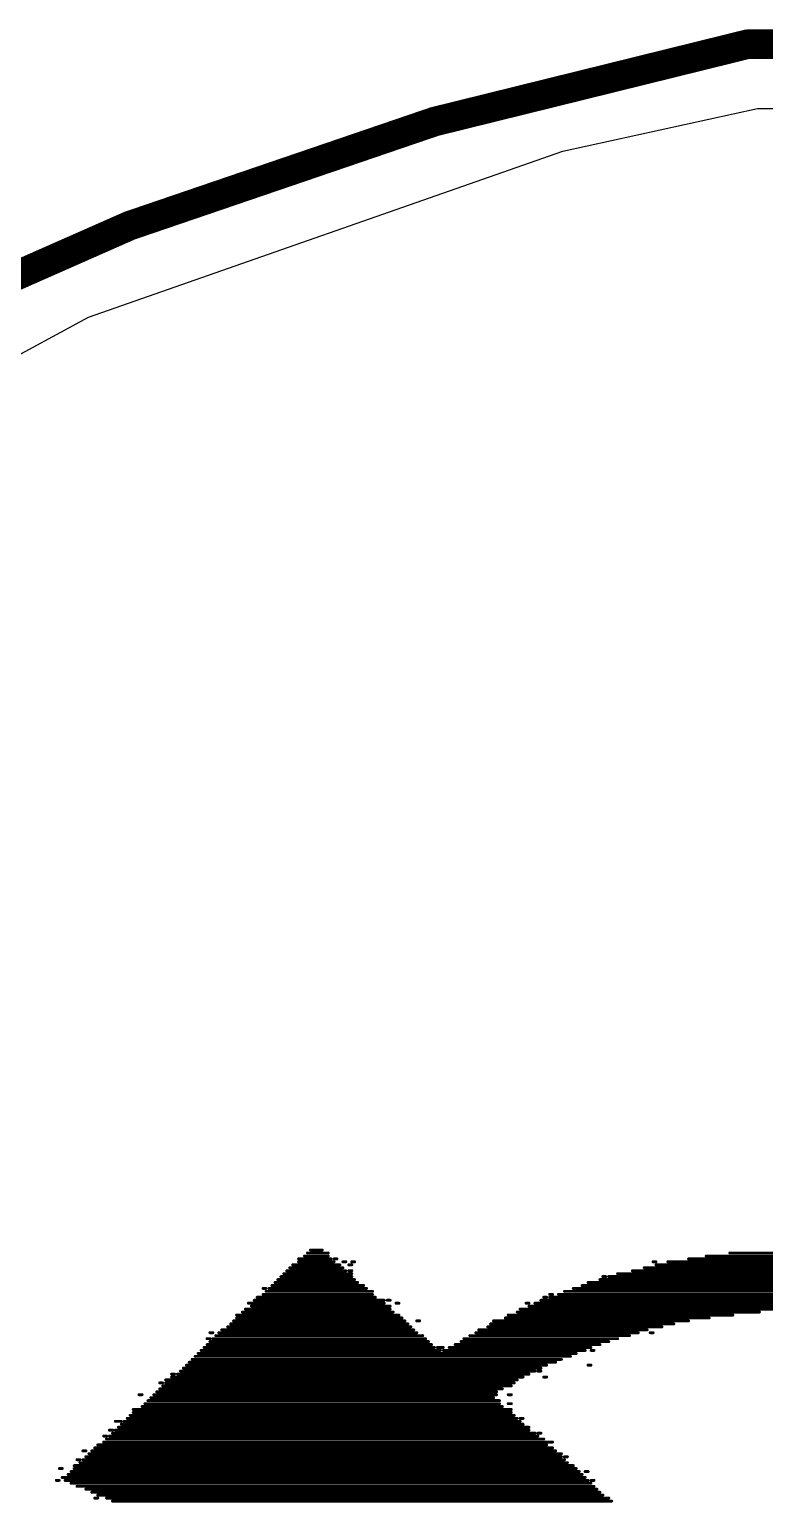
# Model space of a CAD drawing. Header units: inches. Extents: x -5 to 433, y -20 to 71.
# Drawn here: x 13.83 to 20.15, y 57.96 to 70.63 of the extents above; entities that cross this region are included whole.
import ezdxf

# ---------------------------------------------------------------- set-up
doc = ezdxf.new("R2010")
doc.units = ezdxf.units.IN
for name, color, linetype in [('Board Outline', 216, 'Continuous'), ('Bottom Overlay', 54, 'Continuous'), ('Top Layer', 1, 'Continuous')]:
    doc.layers.add(name, color=color, linetype=linetype)

msp = doc.modelspace()

# ---------------------------------------------------------------- linework, layer by layer
at = {"layer": 'Board Outline'}
for points in [[(3.25, 61.298, 0.254, 0.254, -0.152792), (20, 70.5, 0.254, 0.254, 0)], [(20, 70.5, 0.254, 0.254, 0), (60, 70.5, 0.254, 0.254, 0)]]:
    msp.add_lwpolyline(points, format="xyseb", dxfattribs=at)
msp.add_lwpolyline([(19.936, 70.5, 0.127, 0.127, 1), (20.063, 70.5, 0.127, 0.127, 1)], format="xyseb", close=True, dxfattribs=at)
msp.add_lwpolyline([(19.936, 70.5, 0.127, 0.127, 1), (20.063, 70.5, 0.127, 0.127, 1)], format="xyseb", close=True, dxfattribs=at)
at = {"layer": 'Bottom Overlay'}
for points in [[(16.14, 60.052, 0.0254, 0.0254, 0), (16.42, 60.052, 0.0254, 0.0254, 0)], [(16.191, 60.077, 0.0254, 0.0254, 0), (16.394, 60.077, 0.0254, 0.0254, 0)], [(16.217, 60.103, 0.0254, 0.0254, 0), (16.394, 60.103, 0.0254, 0.0254, 0)], [(16.242, 60.128, 0.0254, 0.0254, 0), (16.344, 60.128, 0.0254, 0.0254, 0)], [(16.445, 60.052, 0.0254, 0.0254, 0), (16.471, 60.052, 0.0254, 0.0254, 0)], [(19.493, 60.052, 0.0254, 0.0254, 0), (21.373, 60.052, 0.0254, 0.0254, 0)], [(19.646, 60.077, 0.0254, 0.0254, 0), (21.22, 60.077, 0.0254, 0.0254, 0)], [(19.849, 60.103, 0.0254, 0.0254, 0), (21.017, 60.103, 0.0254, 0.0254, 0)], [(16.013, 59.925, 0.0254, 0.0254, 0), (16.598, 59.925, 0.0254, 0.0254, 0)], [(16.039, 59.95, 0.0254, 0.0254, 0), (16.547, 59.95, 0.0254, 0.0254, 0)], [(16.064, 59.976, 0.0254, 0.0254, 0), (16.521, 59.976, 0.0254, 0.0254, 0)], [(16.09, 60.001, 0.0254, 0.0254, 0), (16.496, 60.001, 0.0254, 0.0254, 0)], [(16.14, 60.027, 0.0254, 0.0254, 0), (16.445, 60.027, 0.0254, 0.0254, 0)], [(16.521, 60.027, 0.0254, 0.0254, 0), (16.547, 60.027, 0.0254, 0.0254, 0)], [(16.572, 60.001, 0.0254, 0.0254, 0), (16.598, 60.001, 0.0254, 0.0254, 0)], [(16.572, 59.95, 0.0254, 0.0254, 0), (16.598, 59.95, 0.0254, 0.0254, 0)], [(16.598, 60.027, 0.0254, 0.0254, 0), (16.623, 60.027, 0.0254, 0.0254, 0)], [(18.884, 59.925, 0.0254, 0.0254, 0), (21.982, 59.925, 0.0254, 0.0254, 0)], [(19.011, 59.95, 0.0254, 0.0254, 0), (21.881, 59.95, 0.0254, 0.0254, 0)], [(19.112, 59.976, 0.0254, 0.0254, 0), (21.779, 59.976, 0.0254, 0.0254, 0)], [(19.188, 60.027, 0.0254, 0.0254, 0), (19.214, 60.027, 0.0254, 0.0254, 0)], [(19.214, 60.001, 0.0254, 0.0254, 0), (21.678, 60.001, 0.0254, 0.0254, 0)], [(19.315, 60.027, 0.0254, 0.0254, 0), (21.551, 60.027, 0.0254, 0.0254, 0)], [(15.836, 59.798, 0.0254, 0.0254, 0), (15.861, 59.798, 0.0254, 0.0254, 0)], [(15.886, 59.798, 0.0254, 0.0254, 0), (16.725, 59.798, 0.0254, 0.0254, 0)], [(15.912, 59.823, 0.0254, 0.0254, 0), (16.699, 59.823, 0.0254, 0.0254, 0)], [(15.937, 59.849, 0.0254, 0.0254, 0), (16.648, 59.849, 0.0254, 0.0254, 0)], [(15.963, 59.874, 0.0254, 0.0254, 0), (16.623, 59.874, 0.0254, 0.0254, 0)], [(15.988, 59.9, 0.0254, 0.0254, 0), (16.598, 59.9, 0.0254, 0.0254, 0)], [(18.503, 59.798, 0.0254, 0.0254, 0), (22.389, 59.798, 0.0254, 0.0254, 0)], [(18.579, 59.823, 0.0254, 0.0254, 0), (22.338, 59.823, 0.0254, 0.0254, 0)], [(18.63, 59.849, 0.0254, 0.0254, 0), (22.236, 59.849, 0.0254, 0.0254, 0)], [(18.731, 59.874, 0.0254, 0.0254, 0), (22.16, 59.874, 0.0254, 0.0254, 0)], [(18.757, 59.9, 0.0254, 0.0254, 0), (18.782, 59.9, 0.0254, 0.0254, 0)], [(18.807, 59.9, 0.0254, 0.0254, 0), (22.084, 59.9, 0.0254, 0.0254, 0)], [(15.709, 59.671, 0.0254, 0.0254, 0), (16.877, 59.671, 0.0254, 0.0254, 0)], [(15.759, 59.696, 0.0254, 0.0254, 0), (16.877, 59.696, 0.0254, 0.0254, 0)], [(15.785, 59.722, 0.0254, 0.0254, 0), (16.801, 59.722, 0.0254, 0.0254, 0)], [(15.836, 59.747, 0.0254, 0.0254, 0), (16.775, 59.747, 0.0254, 0.0254, 0)], [(15.861, 59.773, 0.0254, 0.0254, 0), (16.775, 59.773, 0.0254, 0.0254, 0)], [(16.902, 59.696, 0.0254, 0.0254, 0), (16.928, 59.696, 0.0254, 0.0254, 0)], [(16.979, 59.671, 0.0254, 0.0254, 0), (17.004, 59.671, 0.0254, 0.0254, 0)], [(18.096, 59.671, 0.0254, 0.0254, 0), (18.122, 59.671, 0.0254, 0.0254, 0)], [(18.172, 59.671, 0.0254, 0.0254, 0), (22.719, 59.671, 0.0254, 0.0254, 0)], [(18.223, 59.696, 0.0254, 0.0254, 0), (22.668, 59.696, 0.0254, 0.0254, 0)], [(18.249, 59.722, 0.0254, 0.0254, 0), (18.274, 59.722, 0.0254, 0.0254, 0)], [(18.299, 59.747, 0.0254, 0.0254, 0), (18.325, 59.747, 0.0254, 0.0254, 0)], [(18.299, 59.722, 0.0254, 0.0254, 0), (22.592, 59.722, 0.0254, 0.0254, 0)], [(18.376, 59.747, 0.0254, 0.0254, 0), (22.516, 59.747, 0.0254, 0.0254, 0)], [(18.426, 59.773, 0.0254, 0.0254, 0), (22.44, 59.773, 0.0254, 0.0254, 0)], [(15.607, 59.569, 0.0254, 0.0254, 0), (17.004, 59.569, 0.0254, 0.0254, 0)], [(15.607, 59.544, 0.0254, 0.0254, 0), (17.029, 59.544, 0.0254, 0.0254, 0)], [(15.658, 59.595, 0.0254, 0.0254, 0), (16.953, 59.595, 0.0254, 0.0254, 0)], [(15.683, 59.62, 0.0254, 0.0254, 0), (16.928, 59.62, 0.0254, 0.0254, 0)], [(15.734, 59.646, 0.0254, 0.0254, 0), (16.928, 59.646, 0.0254, 0.0254, 0)], [(17.918, 59.544, 0.0254, 0.0254, 0), (19.671, 59.544, 0.0254, 0.0254, 0)], [(17.944, 59.569, 0.0254, 0.0254, 0), (19.874, 59.569, 0.0254, 0.0254, 0)], [(18.02, 59.595, 0.0254, 0.0254, 0), (20.103, 59.595, 0.0254, 0.0254, 0)], [(18.045, 59.62, 0.0254, 0.0254, 0), (22.846, 59.62, 0.0254, 0.0254, 0)], [(18.122, 59.646, 0.0254, 0.0254, 0), (22.77, 59.646, 0.0254, 0.0254, 0)], [(15.378, 59.417, 0.0254, 0.0254, 0), (15.404, 59.417, 0.0254, 0.0254, 0)], [(15.455, 59.417, 0.0254, 0.0254, 0), (17.156, 59.417, 0.0254, 0.0254, 0)], [(15.48, 59.442, 0.0254, 0.0254, 0), (17.131, 59.442, 0.0254, 0.0254, 0)], [(15.531, 59.468, 0.0254, 0.0254, 0), (17.106, 59.468, 0.0254, 0.0254, 0)], [(15.556, 59.493, 0.0254, 0.0254, 0), (17.08, 59.493, 0.0254, 0.0254, 0)], [(15.582, 59.519, 0.0254, 0.0254, 0), (17.055, 59.519, 0.0254, 0.0254, 0)], [(17.156, 59.519, 0.0254, 0.0254, 0), (17.182, 59.519, 0.0254, 0.0254, 0)], [(17.664, 59.417, 0.0254, 0.0254, 0), (19.061, 59.417, 0.0254, 0.0254, 0)], [(17.69, 59.442, 0.0254, 0.0254, 0), (19.138, 59.442, 0.0254, 0.0254, 0)], [(17.766, 59.468, 0.0254, 0.0254, 0), (19.265, 59.468, 0.0254, 0.0254, 0)], [(17.791, 59.493, 0.0254, 0.0254, 0), (19.366, 59.493, 0.0254, 0.0254, 0)], [(17.817, 59.519, 0.0254, 0.0254, 0), (19.493, 59.519, 0.0254, 0.0254, 0)], [(19.163, 59.417, 0.0254, 0.0254, 0), (19.188, 59.417, 0.0254, 0.0254, 0)], [(15.328, 59.29, 0.0254, 0.0254, 0), (17.309, 59.29, 0.0254, 0.0254, 0)], [(15.353, 59.366, 0.0254, 0.0254, 0), (15.378, 59.366, 0.0254, 0.0254, 0)], [(15.353, 59.315, 0.0254, 0.0254, 0), (17.283, 59.315, 0.0254, 0.0254, 0)], [(15.378, 59.341, 0.0254, 0.0254, 0), (17.258, 59.341, 0.0254, 0.0254, 0)], [(15.404, 59.366, 0.0254, 0.0254, 0), (17.233, 59.366, 0.0254, 0.0254, 0)], [(15.429, 59.392, 0.0254, 0.0254, 0), (17.207, 59.392, 0.0254, 0.0254, 0)], [(17.334, 59.29, 0.0254, 0.0254, 0), (17.385, 59.29, 0.0254, 0.0254, 0)], [(17.436, 59.29, 0.0254, 0.0254, 0), (18.655, 59.29, 0.0254, 0.0254, 0)], [(17.487, 59.315, 0.0254, 0.0254, 0), (18.731, 59.315, 0.0254, 0.0254, 0)], [(17.537, 59.341, 0.0254, 0.0254, 0), (18.807, 59.341, 0.0254, 0.0254, 0)], [(17.563, 59.366, 0.0254, 0.0254, 0), (18.884, 59.366, 0.0254, 0.0254, 0)], [(17.614, 59.392, 0.0254, 0.0254, 0), (18.985, 59.392, 0.0254, 0.0254, 0)], [(15.201, 59.163, 0.0254, 0.0254, 0), (18.35, 59.163, 0.0254, 0.0254, 0)], [(15.226, 59.188, 0.0254, 0.0254, 0), (18.401, 59.188, 0.0254, 0.0254, 0)], [(15.251, 59.214, 0.0254, 0.0254, 0), (18.477, 59.214, 0.0254, 0.0254, 0)], [(15.277, 59.239, 0.0254, 0.0254, 0), (18.528, 59.239, 0.0254, 0.0254, 0)], [(15.302, 59.265, 0.0254, 0.0254, 0), (17.36, 59.265, 0.0254, 0.0254, 0)], [(17.385, 59.265, 0.0254, 0.0254, 0), (18.604, 59.265, 0.0254, 0.0254, 0)], [(18.655, 59.265, 0.0254, 0.0254, 0), (18.68, 59.265, 0.0254, 0.0254, 0)], [(15.048, 59.061, 0.0254, 0.0254, 0), (15.074, 59.061, 0.0254, 0.0254, 0)], [(15.048, 59.036, 0.0254, 0.0254, 0), (18.071, 59.036, 0.0254, 0.0254, 0)], [(15.099, 59.061, 0.0254, 0.0254, 0), (18.122, 59.061, 0.0254, 0.0254, 0)], [(15.124, 59.087, 0.0254, 0.0254, 0), (18.172, 59.087, 0.0254, 0.0254, 0)], [(15.15, 59.112, 0.0254, 0.0254, 0), (18.223, 59.112, 0.0254, 0.0254, 0)], [(15.175, 59.138, 0.0254, 0.0254, 0), (18.274, 59.138, 0.0254, 0.0254, 0)], [(18.198, 59.087, 0.0254, 0.0254, 0), (18.223, 59.087, 0.0254, 0.0254, 0)], [(18.249, 59.036, 0.0254, 0.0254, 0), (18.274, 59.036, 0.0254, 0.0254, 0)], [(18.63, 59.138, 0.0254, 0.0254, 0), (18.655, 59.138, 0.0254, 0.0254, 0)], [(14.921, 58.909, 0.0254, 0.0254, 0), (17.842, 58.909, 0.0254, 0.0254, 0)], [(14.947, 58.985, 0.0254, 0.0254, 0), (14.972, 58.985, 0.0254, 0.0254, 0)], [(14.947, 58.934, 0.0254, 0.0254, 0), (17.893, 58.934, 0.0254, 0.0254, 0)], [(14.972, 58.96, 0.0254, 0.0254, 0), (17.969, 58.96, 0.0254, 0.0254, 0)], [(14.997, 59.011, 0.0254, 0.0254, 0), (18.02, 59.011, 0.0254, 0.0254, 0)], [(14.997, 58.985, 0.0254, 0.0254, 0), (17.995, 58.985, 0.0254, 0.0254, 0)], [(14.769, 58.884, 0.0254, 0.0254, 0), (14.794, 58.884, 0.0254, 0.0254, 0)], [(14.794, 58.782, 0.0254, 0.0254, 0), (17.893, 58.782, 0.0254, 0.0254, 0)], [(14.82, 58.807, 0.0254, 0.0254, 0), (17.868, 58.807, 0.0254, 0.0254, 0)], [(14.845, 58.833, 0.0254, 0.0254, 0), (17.868, 58.833, 0.0254, 0.0254, 0)], [(14.87, 58.858, 0.0254, 0.0254, 0), (17.817, 58.858, 0.0254, 0.0254, 0)], [(14.896, 58.884, 0.0254, 0.0254, 0), (17.842, 58.884, 0.0254, 0.0254, 0)], [(17.944, 58.884, 0.0254, 0.0254, 0), (17.969, 58.884, 0.0254, 0.0254, 0)], [(17.944, 58.807, 0.0254, 0.0254, 0), (17.969, 58.807, 0.0254, 0.0254, 0)], [(14.566, 58.655, 0.0254, 0.0254, 0), (14.616, 58.655, 0.0254, 0.0254, 0)], [(14.642, 58.655, 0.0254, 0.0254, 0), (18.045, 58.655, 0.0254, 0.0254, 0)], [(14.667, 58.68, 0.0254, 0.0254, 0), (18.02, 58.68, 0.0254, 0.0254, 0)], [(14.693, 58.706, 0.0254, 0.0254, 0), (17.995, 58.706, 0.0254, 0.0254, 0)], [(14.718, 58.757, 0.0254, 0.0254, 0), (17.969, 58.757, 0.0254, 0.0254, 0)], [(14.718, 58.731, 0.0254, 0.0254, 0), (17.969, 58.731, 0.0254, 0.0254, 0)], [(18.045, 58.68, 0.0254, 0.0254, 0), (18.071, 58.68, 0.0254, 0.0254, 0)], [(14.464, 58.528, 0.0254, 0.0254, 0), (14.489, 58.528, 0.0254, 0.0254, 0)], [(14.515, 58.579, 0.0254, 0.0254, 0), (14.54, 58.579, 0.0254, 0.0254, 0)], [(14.515, 58.528, 0.0254, 0.0254, 0), (18.198, 58.528, 0.0254, 0.0254, 0)], [(14.54, 58.553, 0.0254, 0.0254, 0), (18.172, 58.553, 0.0254, 0.0254, 0)], [(14.566, 58.579, 0.0254, 0.0254, 0), (18.122, 58.579, 0.0254, 0.0254, 0)], [(14.591, 58.604, 0.0254, 0.0254, 0), (18.122, 58.604, 0.0254, 0.0254, 0)], [(14.616, 58.63, 0.0254, 0.0254, 0), (18.071, 58.63, 0.0254, 0.0254, 0)], [(18.198, 58.553, 0.0254, 0.0254, 0), (18.223, 58.553, 0.0254, 0.0254, 0)], [(14.286, 58.401, 0.0254, 0.0254, 0), (14.312, 58.401, 0.0254, 0.0254, 0)], [(14.362, 58.401, 0.0254, 0.0254, 0), (18.35, 58.401, 0.0254, 0.0254, 0)], [(14.388, 58.426, 0.0254, 0.0254, 0), (18.325, 58.426, 0.0254, 0.0254, 0)], [(14.413, 58.452, 0.0254, 0.0254, 0), (18.274, 58.452, 0.0254, 0.0254, 0)], [(14.464, 58.477, 0.0254, 0.0254, 0), (18.325, 58.477, 0.0254, 0.0254, 0)], [(14.489, 58.503, 0.0254, 0.0254, 0), (18.249, 58.503, 0.0254, 0.0254, 0)], [(14.21, 58.274, 0.0254, 0.0254, 0), (18.503, 58.274, 0.0254, 0.0254, 0)], [(14.235, 58.325, 0.0254, 0.0254, 0), (14.261, 58.325, 0.0254, 0.0254, 0)], [(14.261, 58.299, 0.0254, 0.0254, 0), (18.452, 58.299, 0.0254, 0.0254, 0)], [(14.286, 58.325, 0.0254, 0.0254, 0), (18.426, 58.325, 0.0254, 0.0254, 0)], [(14.312, 58.35, 0.0254, 0.0254, 0), (18.401, 58.35, 0.0254, 0.0254, 0)], [(14.337, 58.376, 0.0254, 0.0254, 0), (18.401, 58.376, 0.0254, 0.0254, 0)], [(18.426, 58.35, 0.0254, 0.0254, 0), (18.452, 58.35, 0.0254, 0.0254, 0)], [(14.058, 58.147, 0.0254, 0.0254, 0), (14.083, 58.147, 0.0254, 0.0254, 0)], [(14.083, 58.249, 0.0254, 0.0254, 0), (14.108, 58.249, 0.0254, 0.0254, 0)], [(14.108, 58.172, 0.0254, 0.0254, 0), (18.604, 58.172, 0.0254, 0.0254, 0)], [(14.134, 58.147, 0.0254, 0.0254, 0), (18.63, 58.147, 0.0254, 0.0254, 0)], [(14.159, 58.198, 0.0254, 0.0254, 0), (18.579, 58.198, 0.0254, 0.0254, 0)], [(14.185, 58.223, 0.0254, 0.0254, 0), (18.553, 58.223, 0.0254, 0.0254, 0)], [(14.21, 58.249, 0.0254, 0.0254, 0), (18.528, 58.249, 0.0254, 0.0254, 0)], [(18.604, 58.223, 0.0254, 0.0254, 0), (18.63, 58.223, 0.0254, 0.0254, 0)], [(18.655, 58.147, 0.0254, 0.0254, 0), (18.68, 58.147, 0.0254, 0.0254, 0)], [(14.185, 58.122, 0.0254, 0.0254, 0), (18.655, 58.122, 0.0254, 0.0254, 0)], [(14.235, 58.096, 0.0254, 0.0254, 0), (18.68, 58.096, 0.0254, 0.0254, 0)], [(14.312, 58.071, 0.0254, 0.0254, 0), (18.706, 58.071, 0.0254, 0.0254, 0)], [(14.362, 58.045, 0.0254, 0.0254, 0), (18.731, 58.045, 0.0254, 0.0254, 0)], [(14.413, 58.02, 0.0254, 0.0254, 0), (18.757, 58.02, 0.0254, 0.0254, 0)], [(14.388, 57.995, 0.0254, 0.0254, 0), (14.413, 57.995, 0.0254, 0.0254, 0)], [(14.489, 57.995, 0.0254, 0.0254, 0), (18.807, 57.995, 0.0254, 0.0254, 0)], [(14.54, 57.969, 0.0254, 0.0254, 0), (18.833, 57.969, 0.0254, 0.0254, 0)]]:
    msp.add_lwpolyline(points, format="xyseb", dxfattribs=at)
for points in [[(16.134, 60.052, 0.0127, 0.0127, 1), (16.147, 60.052, 0.0127, 0.0127, 1)], [(16.185, 60.077, 0.0127, 0.0127, 1), (16.198, 60.077, 0.0127, 0.0127, 1)], [(16.21, 60.103, 0.0127, 0.0127, 1), (16.223, 60.103, 0.0127, 0.0127, 1)], [(16.236, 60.128, 0.0127, 0.0127, 1), (16.248, 60.128, 0.0127, 0.0127, 1)], [(16.337, 60.128, 0.0127, 0.0127, 1), (16.35, 60.128, 0.0127, 0.0127, 1)], [(16.388, 60.103, 0.0127, 0.0127, 1), (16.401, 60.103, 0.0127, 0.0127, 1)], [(16.388, 60.077, 0.0127, 0.0127, 1), (16.401, 60.077, 0.0127, 0.0127, 1)], [(16.413, 60.052, 0.0127, 0.0127, 1), (16.426, 60.052, 0.0127, 0.0127, 1)], [(16.439, 60.052, 0.0127, 0.0127, 1), (16.452, 60.052, 0.0127, 0.0127, 1)], [(16.464, 60.052, 0.0127, 0.0127, 1), (16.477, 60.052, 0.0127, 0.0127, 1)], [(19.487, 60.052, 0.0127, 0.0127, 1), (19.5, 60.052, 0.0127, 0.0127, 1)], [(19.639, 60.077, 0.0127, 0.0127, 1), (19.652, 60.077, 0.0127, 0.0127, 1)], [(19.842, 60.103, 0.0127, 0.0127, 1), (19.855, 60.103, 0.0127, 0.0127, 1)], [(16.007, 59.925, 0.0127, 0.0127, 1), (16.02, 59.925, 0.0127, 0.0127, 1)], [(16.032, 59.95, 0.0127, 0.0127, 1), (16.045, 59.95, 0.0127, 0.0127, 1)], [(16.058, 59.976, 0.0127, 0.0127, 1), (16.071, 59.976, 0.0127, 0.0127, 1)], [(16.083, 60.001, 0.0127, 0.0127, 1), (16.096, 60.001, 0.0127, 0.0127, 1)], [(16.134, 60.027, 0.0127, 0.0127, 1), (16.147, 60.027, 0.0127, 0.0127, 1)], [(16.439, 60.027, 0.0127, 0.0127, 1), (16.452, 60.027, 0.0127, 0.0127, 1)], [(16.49, 60.001, 0.0127, 0.0127, 1), (16.502, 60.001, 0.0127, 0.0127, 1)], [(16.515, 60.027, 0.0127, 0.0127, 1), (16.528, 60.027, 0.0127, 0.0127, 1)], [(16.515, 59.976, 0.0127, 0.0127, 1), (16.528, 59.976, 0.0127, 0.0127, 1)], [(16.54, 60.027, 0.0127, 0.0127, 1), (16.553, 60.027, 0.0127, 0.0127, 1)], [(16.54, 59.95, 0.0127, 0.0127, 1), (16.553, 59.95, 0.0127, 0.0127, 1)], [(16.566, 60.001, 0.0127, 0.0127, 1), (16.579, 60.001, 0.0127, 0.0127, 1)], [(16.566, 59.95, 0.0127, 0.0127, 1), (16.579, 59.95, 0.0127, 0.0127, 1)], [(16.591, 60.027, 0.0127, 0.0127, 1), (16.604, 60.027, 0.0127, 0.0127, 1)], [(16.591, 60.001, 0.0127, 0.0127, 1), (16.604, 60.001, 0.0127, 0.0127, 1)], [(16.591, 59.95, 0.0127, 0.0127, 1), (16.604, 59.95, 0.0127, 0.0127, 1)], [(16.591, 59.925, 0.0127, 0.0127, 1), (16.604, 59.925, 0.0127, 0.0127, 1)], [(16.617, 60.027, 0.0127, 0.0127, 1), (16.629, 60.027, 0.0127, 0.0127, 1)], [(18.877, 59.925, 0.0127, 0.0127, 1), (18.89, 59.925, 0.0127, 0.0127, 1)], [(19.004, 59.95, 0.0127, 0.0127, 1), (19.017, 59.95, 0.0127, 0.0127, 1)], [(19.106, 59.976, 0.0127, 0.0127, 1), (19.119, 59.976, 0.0127, 0.0127, 1)], [(19.182, 60.027, 0.0127, 0.0127, 1), (19.195, 60.027, 0.0127, 0.0127, 1)], [(19.207, 60.027, 0.0127, 0.0127, 1), (19.22, 60.027, 0.0127, 0.0127, 1)], [(19.207, 60.001, 0.0127, 0.0127, 1), (19.22, 60.001, 0.0127, 0.0127, 1)], [(19.309, 60.027, 0.0127, 0.0127, 1), (19.322, 60.027, 0.0127, 0.0127, 1)], [(15.829, 59.798, 0.0127, 0.0127, 1), (15.842, 59.798, 0.0127, 0.0127, 1)], [(15.855, 59.798, 0.0127, 0.0127, 1), (15.867, 59.798, 0.0127, 0.0127, 1)], [(15.88, 59.798, 0.0127, 0.0127, 1), (15.893, 59.798, 0.0127, 0.0127, 1)], [(15.905, 59.823, 0.0127, 0.0127, 1), (15.918, 59.823, 0.0127, 0.0127, 1)], [(15.931, 59.849, 0.0127, 0.0127, 1), (15.944, 59.849, 0.0127, 0.0127, 1)], [(15.956, 59.874, 0.0127, 0.0127, 1), (15.969, 59.874, 0.0127, 0.0127, 1)], [(15.982, 59.9, 0.0127, 0.0127, 1), (15.994, 59.9, 0.0127, 0.0127, 1)], [(16.591, 59.9, 0.0127, 0.0127, 1), (16.604, 59.9, 0.0127, 0.0127, 1)], [(16.617, 59.874, 0.0127, 0.0127, 1), (16.629, 59.874, 0.0127, 0.0127, 1)], [(16.642, 59.849, 0.0127, 0.0127, 1), (16.655, 59.849, 0.0127, 0.0127, 1)], [(16.693, 59.823, 0.0127, 0.0127, 1), (16.706, 59.823, 0.0127, 0.0127, 1)], [(16.718, 59.798, 0.0127, 0.0127, 1), (16.731, 59.798, 0.0127, 0.0127, 1)], [(18.496, 59.798, 0.0127, 0.0127, 1), (18.509, 59.798, 0.0127, 0.0127, 1)], [(18.572, 59.823, 0.0127, 0.0127, 1), (18.585, 59.823, 0.0127, 0.0127, 1)], [(18.623, 59.849, 0.0127, 0.0127, 1), (18.636, 59.849, 0.0127, 0.0127, 1)], [(18.725, 59.874, 0.0127, 0.0127, 1), (18.738, 59.874, 0.0127, 0.0127, 1)], [(18.75, 59.9, 0.0127, 0.0127, 1), (18.763, 59.9, 0.0127, 0.0127, 1)], [(18.776, 59.9, 0.0127, 0.0127, 1), (18.788, 59.9, 0.0127, 0.0127, 1)], [(18.801, 59.9, 0.0127, 0.0127, 1), (18.814, 59.9, 0.0127, 0.0127, 1)], [(15.702, 59.671, 0.0127, 0.0127, 1), (15.715, 59.671, 0.0127, 0.0127, 1)], [(15.753, 59.696, 0.0127, 0.0127, 1), (15.766, 59.696, 0.0127, 0.0127, 1)], [(15.778, 59.722, 0.0127, 0.0127, 1), (15.791, 59.722, 0.0127, 0.0127, 1)], [(15.829, 59.747, 0.0127, 0.0127, 1), (15.842, 59.747, 0.0127, 0.0127, 1)], [(15.855, 59.773, 0.0127, 0.0127, 1), (15.867, 59.773, 0.0127, 0.0127, 1)], [(16.769, 59.773, 0.0127, 0.0127, 1), (16.782, 59.773, 0.0127, 0.0127, 1)], [(16.769, 59.747, 0.0127, 0.0127, 1), (16.782, 59.747, 0.0127, 0.0127, 1)], [(16.794, 59.722, 0.0127, 0.0127, 1), (16.807, 59.722, 0.0127, 0.0127, 1)], [(16.871, 59.696, 0.0127, 0.0127, 1), (16.883, 59.696, 0.0127, 0.0127, 1)], [(16.871, 59.671, 0.0127, 0.0127, 1), (16.883, 59.671, 0.0127, 0.0127, 1)], [(16.896, 59.696, 0.0127, 0.0127, 1), (16.909, 59.696, 0.0127, 0.0127, 1)], [(16.921, 59.696, 0.0127, 0.0127, 1), (16.934, 59.696, 0.0127, 0.0127, 1)], [(16.972, 59.671, 0.0127, 0.0127, 1), (16.985, 59.671, 0.0127, 0.0127, 1)], [(16.998, 59.671, 0.0127, 0.0127, 1), (17.01, 59.671, 0.0127, 0.0127, 1)], [(18.09, 59.671, 0.0127, 0.0127, 1), (18.103, 59.671, 0.0127, 0.0127, 1)], [(18.115, 59.671, 0.0127, 0.0127, 1), (18.128, 59.671, 0.0127, 0.0127, 1)], [(18.166, 59.671, 0.0127, 0.0127, 1), (18.179, 59.671, 0.0127, 0.0127, 1)], [(18.217, 59.696, 0.0127, 0.0127, 1), (18.23, 59.696, 0.0127, 0.0127, 1)], [(18.242, 59.722, 0.0127, 0.0127, 1), (18.255, 59.722, 0.0127, 0.0127, 1)], [(18.268, 59.722, 0.0127, 0.0127, 1), (18.28, 59.722, 0.0127, 0.0127, 1)], [(18.293, 59.747, 0.0127, 0.0127, 1), (18.306, 59.747, 0.0127, 0.0127, 1)], [(18.293, 59.722, 0.0127, 0.0127, 1), (18.306, 59.722, 0.0127, 0.0127, 1)], [(18.318, 59.747, 0.0127, 0.0127, 1), (18.331, 59.747, 0.0127, 0.0127, 1)], [(18.369, 59.747, 0.0127, 0.0127, 1), (18.382, 59.747, 0.0127, 0.0127, 1)], [(18.42, 59.773, 0.0127, 0.0127, 1), (18.433, 59.773, 0.0127, 0.0127, 1)], [(15.601, 59.569, 0.0127, 0.0127, 1), (15.613, 59.569, 0.0127, 0.0127, 1)], [(15.601, 59.544, 0.0127, 0.0127, 1), (15.613, 59.544, 0.0127, 0.0127, 1)], [(15.651, 59.595, 0.0127, 0.0127, 1), (15.664, 59.595, 0.0127, 0.0127, 1)], [(15.677, 59.62, 0.0127, 0.0127, 1), (15.69, 59.62, 0.0127, 0.0127, 1)], [(15.728, 59.646, 0.0127, 0.0127, 1), (15.74, 59.646, 0.0127, 0.0127, 1)], [(16.921, 59.646, 0.0127, 0.0127, 1), (16.934, 59.646, 0.0127, 0.0127, 1)], [(16.921, 59.62, 0.0127, 0.0127, 1), (16.934, 59.62, 0.0127, 0.0127, 1)], [(16.947, 59.595, 0.0127, 0.0127, 1), (16.96, 59.595, 0.0127, 0.0127, 1)], [(16.998, 59.569, 0.0127, 0.0127, 1), (17.01, 59.569, 0.0127, 0.0127, 1)], [(17.023, 59.544, 0.0127, 0.0127, 1), (17.036, 59.544, 0.0127, 0.0127, 1)], [(17.912, 59.544, 0.0127, 0.0127, 1), (17.925, 59.544, 0.0127, 0.0127, 1)], [(17.937, 59.569, 0.0127, 0.0127, 1), (17.95, 59.569, 0.0127, 0.0127, 1)], [(18.014, 59.595, 0.0127, 0.0127, 1), (18.026, 59.595, 0.0127, 0.0127, 1)], [(18.039, 59.62, 0.0127, 0.0127, 1), (18.052, 59.62, 0.0127, 0.0127, 1)], [(18.115, 59.646, 0.0127, 0.0127, 1), (18.128, 59.646, 0.0127, 0.0127, 1)], [(19.665, 59.544, 0.0127, 0.0127, 1), (19.677, 59.544, 0.0127, 0.0127, 1)], [(19.868, 59.569, 0.0127, 0.0127, 1), (19.881, 59.569, 0.0127, 0.0127, 1)], [(20.096, 59.595, 0.0127, 0.0127, 1), (20.109, 59.595, 0.0127, 0.0127, 1)], [(15.372, 59.417, 0.0127, 0.0127, 1), (15.385, 59.417, 0.0127, 0.0127, 1)], [(15.397, 59.417, 0.0127, 0.0127, 1), (15.41, 59.417, 0.0127, 0.0127, 1)], [(15.448, 59.417, 0.0127, 0.0127, 1), (15.461, 59.417, 0.0127, 0.0127, 1)], [(15.474, 59.442, 0.0127, 0.0127, 1), (15.486, 59.442, 0.0127, 0.0127, 1)], [(15.524, 59.468, 0.0127, 0.0127, 1), (15.537, 59.468, 0.0127, 0.0127, 1)], [(15.55, 59.493, 0.0127, 0.0127, 1), (15.563, 59.493, 0.0127, 0.0127, 1)], [(15.575, 59.519, 0.0127, 0.0127, 1), (15.588, 59.519, 0.0127, 0.0127, 1)], [(17.048, 59.519, 0.0127, 0.0127, 1), (17.061, 59.519, 0.0127, 0.0127, 1)], [(17.074, 59.493, 0.0127, 0.0127, 1), (17.087, 59.493, 0.0127, 0.0127, 1)], [(17.099, 59.468, 0.0127, 0.0127, 1), (17.112, 59.468, 0.0127, 0.0127, 1)], [(17.125, 59.442, 0.0127, 0.0127, 1), (17.137, 59.442, 0.0127, 0.0127, 1)], [(17.15, 59.519, 0.0127, 0.0127, 1), (17.163, 59.519, 0.0127, 0.0127, 1)], [(17.15, 59.417, 0.0127, 0.0127, 1), (17.163, 59.417, 0.0127, 0.0127, 1)], [(17.175, 59.519, 0.0127, 0.0127, 1), (17.188, 59.519, 0.0127, 0.0127, 1)], [(17.658, 59.417, 0.0127, 0.0127, 1), (17.671, 59.417, 0.0127, 0.0127, 1)], [(17.683, 59.442, 0.0127, 0.0127, 1), (17.696, 59.442, 0.0127, 0.0127, 1)], [(17.76, 59.468, 0.0127, 0.0127, 1), (17.772, 59.468, 0.0127, 0.0127, 1)], [(17.785, 59.493, 0.0127, 0.0127, 1), (17.798, 59.493, 0.0127, 0.0127, 1)], [(17.81, 59.519, 0.0127, 0.0127, 1), (17.823, 59.519, 0.0127, 0.0127, 1)], [(19.055, 59.417, 0.0127, 0.0127, 1), (19.068, 59.417, 0.0127, 0.0127, 1)], [(19.131, 59.442, 0.0127, 0.0127, 1), (19.144, 59.442, 0.0127, 0.0127, 1)], [(19.157, 59.417, 0.0127, 0.0127, 1), (19.169, 59.417, 0.0127, 0.0127, 1)], [(19.182, 59.417, 0.0127, 0.0127, 1), (19.195, 59.417, 0.0127, 0.0127, 1)], [(19.258, 59.468, 0.0127, 0.0127, 1), (19.271, 59.468, 0.0127, 0.0127, 1)], [(19.36, 59.493, 0.0127, 0.0127, 1), (19.373, 59.493, 0.0127, 0.0127, 1)], [(19.487, 59.519, 0.0127, 0.0127, 1), (19.5, 59.519, 0.0127, 0.0127, 1)], [(15.321, 59.29, 0.0127, 0.0127, 1), (15.334, 59.29, 0.0127, 0.0127, 1)], [(15.347, 59.366, 0.0127, 0.0127, 1), (15.359, 59.366, 0.0127, 0.0127, 1)], [(15.347, 59.315, 0.0127, 0.0127, 1), (15.359, 59.315, 0.0127, 0.0127, 1)], [(15.372, 59.366, 0.0127, 0.0127, 1), (15.385, 59.366, 0.0127, 0.0127, 1)], [(15.372, 59.341, 0.0127, 0.0127, 1), (15.385, 59.341, 0.0127, 0.0127, 1)], [(15.397, 59.366, 0.0127, 0.0127, 1), (15.41, 59.366, 0.0127, 0.0127, 1)], [(15.423, 59.392, 0.0127, 0.0127, 1), (15.436, 59.392, 0.0127, 0.0127, 1)], [(17.201, 59.392, 0.0127, 0.0127, 1), (17.214, 59.392, 0.0127, 0.0127, 1)], [(17.226, 59.366, 0.0127, 0.0127, 1), (17.239, 59.366, 0.0127, 0.0127, 1)], [(17.252, 59.341, 0.0127, 0.0127, 1), (17.264, 59.341, 0.0127, 0.0127, 1)], [(17.277, 59.315, 0.0127, 0.0127, 1), (17.29, 59.315, 0.0127, 0.0127, 1)], [(17.302, 59.29, 0.0127, 0.0127, 1), (17.315, 59.29, 0.0127, 0.0127, 1)], [(17.328, 59.29, 0.0127, 0.0127, 1), (17.341, 59.29, 0.0127, 0.0127, 1)], [(17.379, 59.29, 0.0127, 0.0127, 1), (17.391, 59.29, 0.0127, 0.0127, 1)], [(17.429, 59.29, 0.0127, 0.0127, 1), (17.442, 59.29, 0.0127, 0.0127, 1)], [(17.48, 59.315, 0.0127, 0.0127, 1), (17.493, 59.315, 0.0127, 0.0127, 1)], [(17.531, 59.341, 0.0127, 0.0127, 1), (17.544, 59.341, 0.0127, 0.0127, 1)], [(17.556, 59.366, 0.0127, 0.0127, 1), (17.569, 59.366, 0.0127, 0.0127, 1)], [(17.607, 59.392, 0.0127, 0.0127, 1), (17.62, 59.392, 0.0127, 0.0127, 1)], [(18.649, 59.29, 0.0127, 0.0127, 1), (18.661, 59.29, 0.0127, 0.0127, 1)], [(18.725, 59.315, 0.0127, 0.0127, 1), (18.738, 59.315, 0.0127, 0.0127, 1)], [(18.801, 59.341, 0.0127, 0.0127, 1), (18.814, 59.341, 0.0127, 0.0127, 1)], [(18.877, 59.366, 0.0127, 0.0127, 1), (18.89, 59.366, 0.0127, 0.0127, 1)], [(18.979, 59.392, 0.0127, 0.0127, 1), (18.992, 59.392, 0.0127, 0.0127, 1)], [(15.194, 59.163, 0.0127, 0.0127, 1), (15.207, 59.163, 0.0127, 0.0127, 1)], [(15.22, 59.188, 0.0127, 0.0127, 1), (15.232, 59.188, 0.0127, 0.0127, 1)], [(15.245, 59.214, 0.0127, 0.0127, 1), (15.258, 59.214, 0.0127, 0.0127, 1)], [(15.27, 59.239, 0.0127, 0.0127, 1), (15.283, 59.239, 0.0127, 0.0127, 1)], [(15.296, 59.265, 0.0127, 0.0127, 1), (15.309, 59.265, 0.0127, 0.0127, 1)], [(17.353, 59.265, 0.0127, 0.0127, 1), (17.366, 59.265, 0.0127, 0.0127, 1)], [(17.379, 59.265, 0.0127, 0.0127, 1), (17.391, 59.265, 0.0127, 0.0127, 1)], [(18.344, 59.163, 0.0127, 0.0127, 1), (18.357, 59.163, 0.0127, 0.0127, 1)], [(18.395, 59.188, 0.0127, 0.0127, 1), (18.407, 59.188, 0.0127, 0.0127, 1)], [(18.471, 59.214, 0.0127, 0.0127, 1), (18.484, 59.214, 0.0127, 0.0127, 1)], [(18.522, 59.239, 0.0127, 0.0127, 1), (18.534, 59.239, 0.0127, 0.0127, 1)], [(18.598, 59.265, 0.0127, 0.0127, 1), (18.611, 59.265, 0.0127, 0.0127, 1)], [(18.649, 59.265, 0.0127, 0.0127, 1), (18.661, 59.265, 0.0127, 0.0127, 1)], [(18.674, 59.265, 0.0127, 0.0127, 1), (18.687, 59.265, 0.0127, 0.0127, 1)], [(15.042, 59.061, 0.0127, 0.0127, 1), (15.055, 59.061, 0.0127, 0.0127, 1)], [(15.042, 59.036, 0.0127, 0.0127, 1), (15.055, 59.036, 0.0127, 0.0127, 1)], [(15.067, 59.061, 0.0127, 0.0127, 1), (15.08, 59.061, 0.0127, 0.0127, 1)], [(15.093, 59.061, 0.0127, 0.0127, 1), (15.105, 59.061, 0.0127, 0.0127, 1)], [(15.118, 59.087, 0.0127, 0.0127, 1), (15.131, 59.087, 0.0127, 0.0127, 1)], [(15.143, 59.112, 0.0127, 0.0127, 1), (15.156, 59.112, 0.0127, 0.0127, 1)], [(15.169, 59.138, 0.0127, 0.0127, 1), (15.182, 59.138, 0.0127, 0.0127, 1)], [(18.064, 59.036, 0.0127, 0.0127, 1), (18.077, 59.036, 0.0127, 0.0127, 1)], [(18.115, 59.061, 0.0127, 0.0127, 1), (18.128, 59.061, 0.0127, 0.0127, 1)], [(18.166, 59.087, 0.0127, 0.0127, 1), (18.179, 59.087, 0.0127, 0.0127, 1)], [(18.191, 59.087, 0.0127, 0.0127, 1), (18.204, 59.087, 0.0127, 0.0127, 1)], [(18.217, 59.112, 0.0127, 0.0127, 1), (18.23, 59.112, 0.0127, 0.0127, 1)], [(18.217, 59.087, 0.0127, 0.0127, 1), (18.23, 59.087, 0.0127, 0.0127, 1)], [(18.242, 59.036, 0.0127, 0.0127, 1), (18.255, 59.036, 0.0127, 0.0127, 1)], [(18.268, 59.138, 0.0127, 0.0127, 1), (18.28, 59.138, 0.0127, 0.0127, 1)], [(18.268, 59.036, 0.0127, 0.0127, 1), (18.28, 59.036, 0.0127, 0.0127, 1)], [(18.623, 59.138, 0.0127, 0.0127, 1), (18.636, 59.138, 0.0127, 0.0127, 1)], [(18.649, 59.138, 0.0127, 0.0127, 1), (18.661, 59.138, 0.0127, 0.0127, 1)], [(14.915, 58.909, 0.0127, 0.0127, 1), (14.928, 58.909, 0.0127, 0.0127, 1)], [(14.94, 58.985, 0.0127, 0.0127, 1), (14.953, 58.985, 0.0127, 0.0127, 1)], [(14.94, 58.934, 0.0127, 0.0127, 1), (14.953, 58.934, 0.0127, 0.0127, 1)], [(14.966, 58.985, 0.0127, 0.0127, 1), (14.978, 58.985, 0.0127, 0.0127, 1)], [(14.966, 58.96, 0.0127, 0.0127, 1), (14.978, 58.96, 0.0127, 0.0127, 1)], [(14.991, 59.011, 0.0127, 0.0127, 1), (15.004, 59.011, 0.0127, 0.0127, 1)], [(14.991, 58.985, 0.0127, 0.0127, 1), (15.004, 58.985, 0.0127, 0.0127, 1)], [(17.836, 58.909, 0.0127, 0.0127, 1), (17.849, 58.909, 0.0127, 0.0127, 1)], [(17.887, 58.934, 0.0127, 0.0127, 1), (17.899, 58.934, 0.0127, 0.0127, 1)], [(17.963, 58.96, 0.0127, 0.0127, 1), (17.976, 58.96, 0.0127, 0.0127, 1)], [(17.988, 58.985, 0.0127, 0.0127, 1), (18.001, 58.985, 0.0127, 0.0127, 1)], [(18.014, 59.011, 0.0127, 0.0127, 1), (18.026, 59.011, 0.0127, 0.0127, 1)], [(14.762, 58.884, 0.0127, 0.0127, 1), (14.775, 58.884, 0.0127, 0.0127, 1)], [(14.788, 58.884, 0.0127, 0.0127, 1), (14.801, 58.884, 0.0127, 0.0127, 1)], [(14.788, 58.782, 0.0127, 0.0127, 1), (14.801, 58.782, 0.0127, 0.0127, 1)], [(14.813, 58.807, 0.0127, 0.0127, 1), (14.826, 58.807, 0.0127, 0.0127, 1)], [(14.839, 58.833, 0.0127, 0.0127, 1), (14.851, 58.833, 0.0127, 0.0127, 1)], [(14.864, 58.858, 0.0127, 0.0127, 1), (14.877, 58.858, 0.0127, 0.0127, 1)], [(14.889, 58.884, 0.0127, 0.0127, 1), (14.902, 58.884, 0.0127, 0.0127, 1)], [(17.81, 58.858, 0.0127, 0.0127, 1), (17.823, 58.858, 0.0127, 0.0127, 1)], [(17.836, 58.884, 0.0127, 0.0127, 1), (17.849, 58.884, 0.0127, 0.0127, 1)], [(17.861, 58.833, 0.0127, 0.0127, 1), (17.874, 58.833, 0.0127, 0.0127, 1)], [(17.861, 58.807, 0.0127, 0.0127, 1), (17.874, 58.807, 0.0127, 0.0127, 1)], [(17.887, 58.782, 0.0127, 0.0127, 1), (17.899, 58.782, 0.0127, 0.0127, 1)], [(17.937, 58.884, 0.0127, 0.0127, 1), (17.95, 58.884, 0.0127, 0.0127, 1)], [(17.937, 58.807, 0.0127, 0.0127, 1), (17.95, 58.807, 0.0127, 0.0127, 1)], [(17.963, 58.884, 0.0127, 0.0127, 1), (17.976, 58.884, 0.0127, 0.0127, 1)], [(17.963, 58.807, 0.0127, 0.0127, 1), (17.976, 58.807, 0.0127, 0.0127, 1)], [(14.559, 58.655, 0.0127, 0.0127, 1), (14.572, 58.655, 0.0127, 0.0127, 1)], [(14.61, 58.655, 0.0127, 0.0127, 1), (14.623, 58.655, 0.0127, 0.0127, 1)], [(14.635, 58.655, 0.0127, 0.0127, 1), (14.648, 58.655, 0.0127, 0.0127, 1)], [(14.661, 58.68, 0.0127, 0.0127, 1), (14.674, 58.68, 0.0127, 0.0127, 1)], [(14.686, 58.706, 0.0127, 0.0127, 1), (14.699, 58.706, 0.0127, 0.0127, 1)], [(14.712, 58.757, 0.0127, 0.0127, 1), (14.724, 58.757, 0.0127, 0.0127, 1)], [(14.712, 58.731, 0.0127, 0.0127, 1), (14.724, 58.731, 0.0127, 0.0127, 1)], [(17.963, 58.757, 0.0127, 0.0127, 1), (17.976, 58.757, 0.0127, 0.0127, 1)], [(17.963, 58.731, 0.0127, 0.0127, 1), (17.976, 58.731, 0.0127, 0.0127, 1)], [(17.988, 58.706, 0.0127, 0.0127, 1), (18.001, 58.706, 0.0127, 0.0127, 1)], [(18.014, 58.68, 0.0127, 0.0127, 1), (18.026, 58.68, 0.0127, 0.0127, 1)], [(18.039, 58.68, 0.0127, 0.0127, 1), (18.052, 58.68, 0.0127, 0.0127, 1)], [(18.039, 58.655, 0.0127, 0.0127, 1), (18.052, 58.655, 0.0127, 0.0127, 1)], [(18.064, 58.68, 0.0127, 0.0127, 1), (18.077, 58.68, 0.0127, 0.0127, 1)], [(14.458, 58.528, 0.0127, 0.0127, 1), (14.47, 58.528, 0.0127, 0.0127, 1)], [(14.483, 58.528, 0.0127, 0.0127, 1), (14.496, 58.528, 0.0127, 0.0127, 1)], [(14.508, 58.579, 0.0127, 0.0127, 1), (14.521, 58.579, 0.0127, 0.0127, 1)], [(14.508, 58.528, 0.0127, 0.0127, 1), (14.521, 58.528, 0.0127, 0.0127, 1)], [(14.534, 58.579, 0.0127, 0.0127, 1), (14.547, 58.579, 0.0127, 0.0127, 1)], [(14.534, 58.553, 0.0127, 0.0127, 1), (14.547, 58.553, 0.0127, 0.0127, 1)], [(14.559, 58.579, 0.0127, 0.0127, 1), (14.572, 58.579, 0.0127, 0.0127, 1)], [(14.585, 58.604, 0.0127, 0.0127, 1), (14.597, 58.604, 0.0127, 0.0127, 1)], [(14.61, 58.63, 0.0127, 0.0127, 1), (14.623, 58.63, 0.0127, 0.0127, 1)], [(18.064, 58.63, 0.0127, 0.0127, 1), (18.077, 58.63, 0.0127, 0.0127, 1)], [(18.115, 58.604, 0.0127, 0.0127, 1), (18.128, 58.604, 0.0127, 0.0127, 1)], [(18.115, 58.579, 0.0127, 0.0127, 1), (18.128, 58.579, 0.0127, 0.0127, 1)], [(18.166, 58.553, 0.0127, 0.0127, 1), (18.179, 58.553, 0.0127, 0.0127, 1)], [(18.191, 58.553, 0.0127, 0.0127, 1), (18.204, 58.553, 0.0127, 0.0127, 1)], [(18.191, 58.528, 0.0127, 0.0127, 1), (18.204, 58.528, 0.0127, 0.0127, 1)], [(18.217, 58.553, 0.0127, 0.0127, 1), (18.23, 58.553, 0.0127, 0.0127, 1)], [(14.28, 58.401, 0.0127, 0.0127, 1), (14.293, 58.401, 0.0127, 0.0127, 1)], [(14.305, 58.401, 0.0127, 0.0127, 1), (14.318, 58.401, 0.0127, 0.0127, 1)], [(14.356, 58.401, 0.0127, 0.0127, 1), (14.369, 58.401, 0.0127, 0.0127, 1)], [(14.381, 58.426, 0.0127, 0.0127, 1), (14.394, 58.426, 0.0127, 0.0127, 1)], [(14.407, 58.452, 0.0127, 0.0127, 1), (14.42, 58.452, 0.0127, 0.0127, 1)], [(14.458, 58.477, 0.0127, 0.0127, 1), (14.47, 58.477, 0.0127, 0.0127, 1)], [(14.483, 58.503, 0.0127, 0.0127, 1), (14.496, 58.503, 0.0127, 0.0127, 1)], [(18.242, 58.503, 0.0127, 0.0127, 1), (18.255, 58.503, 0.0127, 0.0127, 1)], [(18.268, 58.452, 0.0127, 0.0127, 1), (18.28, 58.452, 0.0127, 0.0127, 1)], [(18.318, 58.477, 0.0127, 0.0127, 1), (18.331, 58.477, 0.0127, 0.0127, 1)], [(18.318, 58.426, 0.0127, 0.0127, 1), (18.331, 58.426, 0.0127, 0.0127, 1)], [(18.344, 58.401, 0.0127, 0.0127, 1), (18.357, 58.401, 0.0127, 0.0127, 1)], [(14.204, 58.274, 0.0127, 0.0127, 1), (14.216, 58.274, 0.0127, 0.0127, 1)], [(14.229, 58.325, 0.0127, 0.0127, 1), (14.242, 58.325, 0.0127, 0.0127, 1)], [(14.254, 58.325, 0.0127, 0.0127, 1), (14.267, 58.325, 0.0127, 0.0127, 1)], [(14.254, 58.299, 0.0127, 0.0127, 1), (14.267, 58.299, 0.0127, 0.0127, 1)], [(14.28, 58.325, 0.0127, 0.0127, 1), (14.293, 58.325, 0.0127, 0.0127, 1)], [(14.305, 58.35, 0.0127, 0.0127, 1), (14.318, 58.35, 0.0127, 0.0127, 1)], [(14.331, 58.376, 0.0127, 0.0127, 1), (14.343, 58.376, 0.0127, 0.0127, 1)], [(18.395, 58.376, 0.0127, 0.0127, 1), (18.407, 58.376, 0.0127, 0.0127, 1)], [(18.395, 58.35, 0.0127, 0.0127, 1), (18.407, 58.35, 0.0127, 0.0127, 1)], [(18.42, 58.35, 0.0127, 0.0127, 1), (18.433, 58.35, 0.0127, 0.0127, 1)], [(18.42, 58.325, 0.0127, 0.0127, 1), (18.433, 58.325, 0.0127, 0.0127, 1)], [(18.445, 58.35, 0.0127, 0.0127, 1), (18.458, 58.35, 0.0127, 0.0127, 1)], [(18.445, 58.299, 0.0127, 0.0127, 1), (18.458, 58.299, 0.0127, 0.0127, 1)], [(18.496, 58.274, 0.0127, 0.0127, 1), (18.509, 58.274, 0.0127, 0.0127, 1)], [(14.051, 58.147, 0.0127, 0.0127, 1), (14.064, 58.147, 0.0127, 0.0127, 1)], [(14.077, 58.249, 0.0127, 0.0127, 1), (14.089, 58.249, 0.0127, 0.0127, 1)], [(14.077, 58.147, 0.0127, 0.0127, 1), (14.089, 58.147, 0.0127, 0.0127, 1)], [(14.102, 58.249, 0.0127, 0.0127, 1), (14.115, 58.249, 0.0127, 0.0127, 1)], [(14.102, 58.172, 0.0127, 0.0127, 1), (14.115, 58.172, 0.0127, 0.0127, 1)], [(14.127, 58.147, 0.0127, 0.0127, 1), (14.14, 58.147, 0.0127, 0.0127, 1)], [(14.153, 58.198, 0.0127, 0.0127, 1), (14.166, 58.198, 0.0127, 0.0127, 1)], [(14.178, 58.223, 0.0127, 0.0127, 1), (14.191, 58.223, 0.0127, 0.0127, 1)], [(14.204, 58.249, 0.0127, 0.0127, 1), (14.216, 58.249, 0.0127, 0.0127, 1)], [(18.522, 58.249, 0.0127, 0.0127, 1), (18.534, 58.249, 0.0127, 0.0127, 1)], [(18.547, 58.223, 0.0127, 0.0127, 1), (18.56, 58.223, 0.0127, 0.0127, 1)], [(18.572, 58.198, 0.0127, 0.0127, 1), (18.585, 58.198, 0.0127, 0.0127, 1)], [(18.598, 58.223, 0.0127, 0.0127, 1), (18.611, 58.223, 0.0127, 0.0127, 1)], [(18.598, 58.172, 0.0127, 0.0127, 1), (18.611, 58.172, 0.0127, 0.0127, 1)], [(18.623, 58.223, 0.0127, 0.0127, 1), (18.636, 58.223, 0.0127, 0.0127, 1)], [(18.623, 58.147, 0.0127, 0.0127, 1), (18.636, 58.147, 0.0127, 0.0127, 1)], [(18.649, 58.147, 0.0127, 0.0127, 1), (18.661, 58.147, 0.0127, 0.0127, 1)], [(18.674, 58.147, 0.0127, 0.0127, 1), (18.687, 58.147, 0.0127, 0.0127, 1)], [(14.178, 58.122, 0.0127, 0.0127, 1), (14.191, 58.122, 0.0127, 0.0127, 1)], [(14.229, 58.096, 0.0127, 0.0127, 1), (14.242, 58.096, 0.0127, 0.0127, 1)], [(14.305, 58.071, 0.0127, 0.0127, 1), (14.318, 58.071, 0.0127, 0.0127, 1)], [(14.356, 58.045, 0.0127, 0.0127, 1), (14.369, 58.045, 0.0127, 0.0127, 1)], [(14.407, 58.02, 0.0127, 0.0127, 1), (14.42, 58.02, 0.0127, 0.0127, 1)], [(18.649, 58.122, 0.0127, 0.0127, 1), (18.661, 58.122, 0.0127, 0.0127, 1)], [(18.674, 58.096, 0.0127, 0.0127, 1), (18.687, 58.096, 0.0127, 0.0127, 1)], [(18.699, 58.071, 0.0127, 0.0127, 1), (18.712, 58.071, 0.0127, 0.0127, 1)], [(18.725, 58.045, 0.0127, 0.0127, 1), (18.738, 58.045, 0.0127, 0.0127, 1)], [(18.75, 58.02, 0.0127, 0.0127, 1), (18.763, 58.02, 0.0127, 0.0127, 1)], [(14.381, 57.995, 0.0127, 0.0127, 1), (14.394, 57.995, 0.0127, 0.0127, 1)], [(14.407, 57.995, 0.0127, 0.0127, 1), (14.42, 57.995, 0.0127, 0.0127, 1)], [(14.483, 57.995, 0.0127, 0.0127, 1), (14.496, 57.995, 0.0127, 0.0127, 1)], [(14.534, 57.969, 0.0127, 0.0127, 1), (14.547, 57.969, 0.0127, 0.0127, 1)], [(18.801, 57.995, 0.0127, 0.0127, 1), (18.814, 57.995, 0.0127, 0.0127, 1)], [(18.826, 57.969, 0.0127, 0.0127, 1), (18.839, 57.969, 0.0127, 0.0127, 1)]]:
    msp.add_lwpolyline(points, format="xyseb", close=True, dxfattribs=at)
at = {"layer": 'Top Layer'}
for p, q in [((18.412, 69.581), (20.086, 69.946)), ((20.086, 69.946), (59.983, 69.946)), ((14.335, 68.152), (18.412, 69.581)), ((10.013, 65.82), (14.335, 68.152))]:
    msp.add_line(p, q, dxfattribs=at)

doc.saveas('drawing.dxf')
